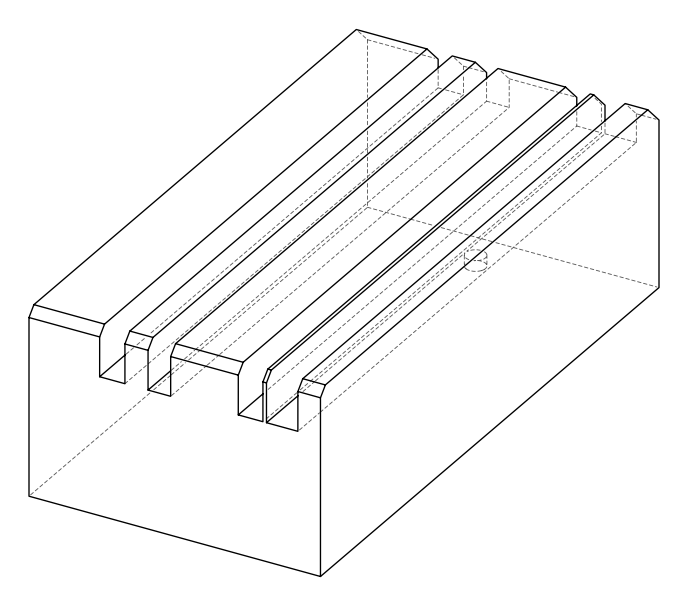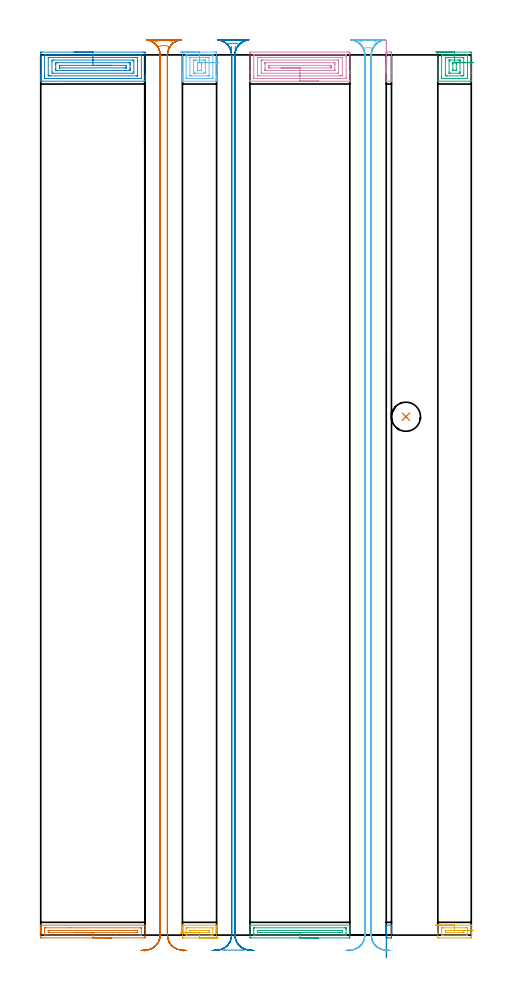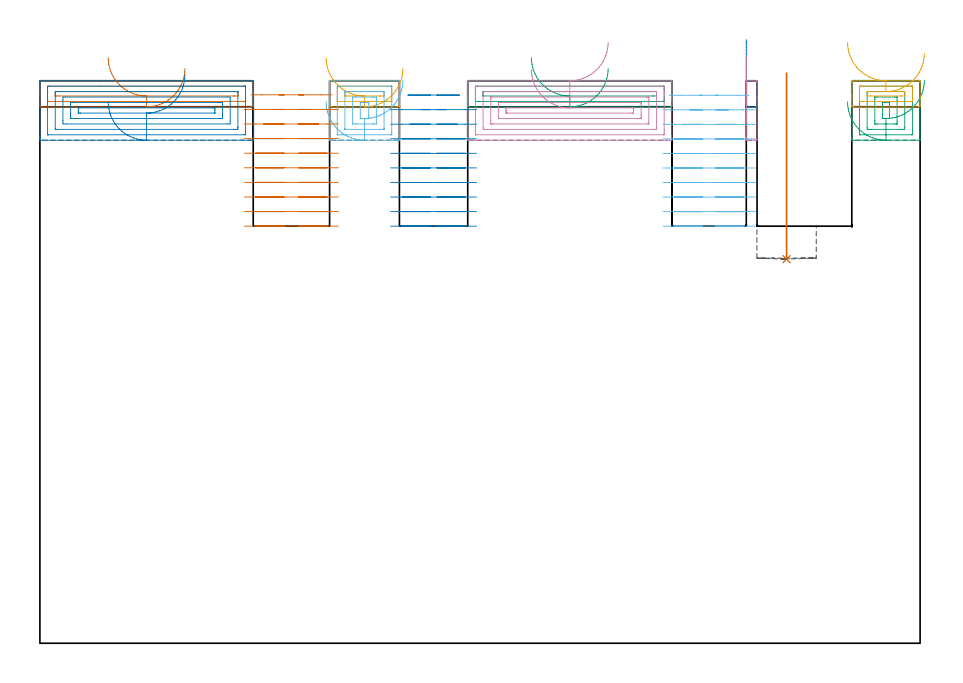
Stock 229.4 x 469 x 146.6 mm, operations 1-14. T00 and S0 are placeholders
(PLAN: 15 operations, 2 tool changes, 94 min)
(1 INDEXABLE_INSERT_DRILL_BLIND_HOLE_FROM_SOLID | STEP1POCKET | NXT0302_002 | 0.2 min | 8712 mm3)
(2 AREA_MILL | FG_CHAMFER_SURFACE | UGT0205_001 | 0.23 min | 263 mm3)
(3 AREA_MILL_1 | FG_CHAMFER_SURFACE_1 | UGT0205_001 | 1.11 min | 3015 mm3)
(4 AREA_MILL_2 | FG_CHAMFER_SURFACE_2 | UGT0205_001 | 0.33 min | 2089 mm3)
(5 AREA_MILL_3 | FG_CHAMFER_SURFACE_3 | UGT0205_001 | 0.62 min | 620 mm3)
(6 AREA_MILL_4 | FG_CHAMFER_SURFACE_4 | UGT0205_001 | 1.12 min | 3940 mm3)
(7 AREA_MILL_5 | FG_CHAMFER_SURFACE_5 | UGT0205_001 | 1.51 min | 1384 mm3)
(8 AREA_MILL_6 | FG_CHAMFER_SURFACE_6 | UGT0205_001 | 2.93 min | 7552 mm3)
(9 AREA_MILL_7 | FG_CHAMFER_SURFACE_7 | UGT0205_001 | 1.46 min | 1430 mm3)
(10 AREA_MILL_8 | FG_CHAMFER_SURFACE_8 | UGT0205_001 | 2.81 min | 8052 mm3)
(11 AREA_MILL_9 | FG_CHAMFER_SURFACE_9 | UGT0205_001 | 0.61 min | 511 mm3)
(12 MILL_RECTANGULAR_SLOT | SLOT_RECTANGULAR | NXT0201_012 | Follow Part, ap 4, ae 75% | 20.22 min | 342941 mm3)
(13 MILL_RECTANGULAR_SLOT_1 | SLOT_RECTANGULAR_1 | NXT0201_012 | Follow Part, ap 4, ae 75% | 20.24 min | 351825 mm3)
(14 MILL_RECTANGULAR_SLOT_2 | SLOT_RECTANGULAR_2 | NXT0201_012 | Follow Part, ap 4, ae 75% | 20.24 min | 314585 mm3)
(15 MILL_RECTANGULAR_SLOT_3 | SLOT_RECTANGULAR_3 | NXT0201_012 | Follow Part, ap 4, ae 75% | 20.42 min | 429928 mm3)
(TOOL NXT0302_002 | Index. Insert Drill 15.5mm [880-D1550L20-05] | D15.5 PA176 FL78 Z2)
(TOOL UGT0205_001 | Chamfer Mill 20 x 3 x 45 deg. | D20 FL50 Z2)
(TOOL NXT0201_012 | ENDMILL 16mm [2P460-1600-NA 1630] | D16 FL38 Z6)
(OP 1 INDEXABLE_INSERT_DRILL_BLIND_HOLE_FROM_SOLID)
G17 G21 G94 G90
T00 M6
G54
G17 G0 G90 X194.6 Y276.2 S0 M3
G43 Z156.6 H1
G94 G81 G98 Z100.1 F250. R148.6
G80
M5
M2
(OP 2 AREA_MILL)
G17 G21 G94 G90
T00 M6
G54
G17 G0 G90 X184.1 Y-12.242 S1061 M3
G43 Z156.6 H0
Z143.198
G94 G1 Y-11.599 Z142.609 F250.
Y-10.907 Z142.077
Y-10.171 Z141.609
Y-9.397 Z141.206
Y-8.591 Z140.872
Y-7.759 Z140.61
Y-6.908 Z140.421
Y-6.043 Z140.307
Y-5.171 Z140.269
Y-4.3 Z140.307
Y-3.435 Z140.421
Y-2.583 Z140.61
Y-1.751 Z140.872
Y-0.945 Z141.206
Y-0.171 Z141.609
Y0.565 Z142.077
Y1.257 Z142.609
Y1.9 Z143.198
X184.101 Y5.192 Z146.49
X184.11 Y5.296 Z146.59
X184.171 Y5.3 Z146.6
X186.829
X186.89 Y5.296 Z146.59
X186.9 Y5.19 Z146.488
Y1.323 Z142.621
Y0.59 Z141.883
Y-0.791 Z140.504
X186.896 Y-1.158 Z140.137
X186.89 Y-1.491 Z139.804
X186.729 Y-1.496 Z139.801
X186.386 Y-1.5 Z139.8
X184.961
X184.621
X184.271 Y-1.496 Z139.801
X184.11 Y-1.491 Z139.804
X184.1 Y-1.158 Z140.137
Y0.59 Z141.883
Y1.323 Z142.621
Y1.463 Z142.761
Y1.9 Z143.198
Y2.489 Z143.841
Y3.02 Z144.533
Y3.489 Z145.269
Y3.892 Z146.043
Y4.226 Z146.849
Y4.488 Z147.681
Y4.677 Z148.533
Y4.791 Z149.397
Y4.829 Z150.269
Y4.791 Z151.141
Y4.677 Z152.005
Y4.488 Z152.857
Y4.226 Z153.689
Y3.892 Z154.495
Y3.489 Z155.269
Y3.02 Z156.005
Y2.489 Z156.697
Y1.9 Z157.34
M5
M2
(OP 3 AREA_MILL_1)
G17 G21 G94 G90
T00 M6
G54
G17 G0 G90 X210.5 Y470.5 S1061 M3
G43 Z156.6 H0
Z141.1
G94 G1 X210.538 Z140.228 F250.
X210.652 Z139.364
X210.841 Z138.512
X211.103 Z137.68
X211.437 Z136.874
X211.84 Z136.1
X212.309 Z135.364
X212.84 Z134.672
X213.429 Z134.029
X214.072 Z133.44
X214.764 Z132.908
X215.5 Z132.44
X216.274 Z132.037
X217.08 Z131.703
X217.912 Z131.441
X218.764 Z131.252
X219.628 Z131.138
X220.5 Z131.1
X228.904
X229.19 Y470.496 Z131.102
X229.39 Y470.491 Z131.105
X229.4 Y470.284 Z131.312
Y460.072 Z141.522
Y459.287 Z142.311
Y459.179 Z142.419
Y455.147 Z146.451
X229.399 Y455.03 Z146.565
X229.397 Y455.018 Z146.576
X229.391 Y455.005 Z146.59
X229.346 Y455. Z146.6
X211.654
X211.61 Y455.005 Z146.59
X211.606 Y455.017 Z146.578
X211.6 Y455.147 Z146.451
Y459.288 Z142.311
Y460.072 Z141.522
X211.601 Y469.891 Z131.704
X211.602 Y470.39 Z131.206
X211.606 Y470.491 Z131.105
X212.096 Y470.5 Z131.1
X220.5
Y469.086 Z132.514
X227.135 Y469.085 Z132.515
X227.221 Y469.083 Z132.517
X227.384 Y469.079 Z132.521
X227.39 Y468.999 Z132.601
X227.397 Y468.734 Z132.866
X227.4 Y468.106 Z133.494
Y467.838 Z133.762
Y457.127 Z144.473
X227.396 Y456.501 Z145.099
X227.393 Y456.435 Z145.165
X227.391 Y456.424 Z145.176
X227.363 Y456.421 Z145.179
X227.307 Y456.417 Z145.183
X227.221 Y456.415 Z145.185
X213.865
X213.779 Y456.417 Z145.183
X213.616 Y456.421 Z145.179
X213.61 Y456.501 Z145.099
X213.603 Y456.766 Z144.834
X213.6 Y457.394 Z144.206
Y457.662 Z143.938
Y468.373 Z133.227
X213.604 Y468.999 Z132.601
X213.607 Y469.065 Z132.535
X213.609 Y469.076 Z132.524
X213.637 Y469.079 Z132.521
X213.693 Y469.083 Z132.517
X213.779 Y469.085 Z132.515
X220.5 Y469.086 Z132.514
Y467.672 Z133.928
X224.027
X224.481 Y467.671 Z133.929
X224.913 Y467.67 Z133.93
X225.366 Y467.664 Z133.936
X225.398 Y467.213 Z134.387
X225.4 Y467.179 Z134.421
X225.399 Y458.253 Z143.347
X225.366 Y457.835 Z143.765
X224.933 Y457.83 Z143.77
X224.481 Y457.829 Z143.771
X224.05 Y457.828 Z143.772
X216.519 Y457.829 Z143.771
X216.087 Y457.83 Z143.77
X215.635 Y457.836 Z143.765
X215.602 Y458.287 Z143.313
X215.6 Y458.321 Z143.279
X215.601 Y467.247 Z134.353
X215.635 Y467.664 Z133.936
X216.067 Y467.67 Z133.93
X216.519 Y467.671 Z133.929
X216.95 Y467.672 Z133.928
X220.5
Y466.257 Z135.343
X222.774
X223.143
X223.327 Y466.255 Z135.345
X223.372 Y466.253 Z135.347
X223.387 Y466.251 Z135.349
X223.39 Y466.238 Z135.362
X223.394 Y466.174 Z135.426
X223.4 Y465.626 Z135.974
Y460.072 Z141.528
X223.398 Y459.379 Z142.221
X223.393 Y459.279 Z142.321
X223.39 Y459.254 Z142.346
X223.377 Y459.249 Z142.351
X223.328 Y459.247 Z142.353
X223.123 Y459.244 Z142.356
X222.712 Y459.243 Z142.357
X218.226
X217.857
X217.673 Y459.245 Z142.355
X217.628 Y459.247 Z142.353
X217.613 Y459.249 Z142.351
X217.61 Y459.262 Z142.338
X217.606 Y459.325 Z142.275
X217.6 Y459.874 Z141.726
Y465.428 Z136.172
X217.602 Y466.121 Z135.479
X217.607 Y466.221 Z135.379
X217.61 Y466.247 Z135.353
X217.623 Y466.251 Z135.349
X217.672 Y466.253 Z135.347
X217.878 Y466.256 Z135.344
X218.288 Y466.257 Z135.343
X220.5
X220.501 Y464.843 Z136.757
X221.247 Y464.841 Z136.759
X221.334 Y464.839 Z136.761
X221.38 Y464.837 Z136.763
X221.39 Y464.811 Z136.789
X221.395 Y464.689 Z136.911
X221.398 Y464.535 Z137.065
X221.4 Y464.074 Z137.526
Y461.396 Z140.204
X221.398 Y460.965 Z140.635
X221.394 Y460.734 Z140.866
X221.39 Y460.678 Z140.922
X221.38 Y460.663 Z140.937
X221.348 Y460.661 Z140.939
X221.246 Y460.658 Z140.942
X220.058 Y460.657 Z140.943
X219.753 Y460.659 Z140.941
X219.666 Y460.661 Z140.939
X219.62 Y460.663 Z140.937
X219.61 Y460.689 Z140.911
X219.605 Y460.811 Z140.789
X219.602 Y460.965 Z140.635
X219.6 Y461.426 Z140.174
Y464.104 Z137.496
X219.602 Y464.535 Z137.065
X219.606 Y464.766 Z136.834
X219.61 Y464.822 Z136.778
X219.62 Y464.837 Z136.763
X219.652 Y464.839 Z136.761
X219.754 Y464.842 Z136.758
X220.058 Y464.843 Z136.757
X220.501
X221.372 Z136.795
X222.237 Y464.844 Z136.908
X223.089 Z137.097
X223.921 Z137.359
X224.727 Y464.845 Z137.692
X225.501 Z138.095
X226.237 Z138.563
X226.929 Z139.094
X227.573 Y464.846 Z139.683
X228.162 Z140.326
X228.694 Z141.018
X229.163 Z141.754
X229.566 Z142.527
X229.9 Y464.847 Z143.333
X230.163 Z144.165
X230.352 Z145.017
X230.466 Z145.882
X230.504 Z146.753
G0 Z156.6
M5
M2
(OP 4 AREA_MILL_2)
G17 G21 G94 G90
T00 M6
G54
G17 G0 G90 X184.1 Y462.747 S1061 M3
G43 Z156.6 H0
Z152.988
G94 G1 Y462.158 Z152.345 F250.
Y461.627 Z151.652
Y461.159 Z150.917
Y460.756 Z150.143
Y460.422 Z149.337
Y460.16 Z148.505
Y459.971 Z147.653
Y459.858 Z146.788
Y459.82 Z145.916
Y459.858 Z145.045
Y459.972 Z144.18
Y460.161 Z143.328
Y460.423 Z142.496
Y460.757 Z141.69
Y461.16 Z140.917
Y461.629 Z140.181
Y462.161 Z139.489
Y462.75 Z138.846
X184.101 Y469.891 Z131.705
X184.102 Y470.407 Z131.189
X184.106 Y470.491 Z131.105
X184.614 Y470.5 Z131.1
X186.386
X186.672 Y470.496 Z131.102
X186.89 Y470.491 Z131.105
X186.9 Y470.266 Z131.33
Y460.072 Z141.522
Y459.323 Z142.276
Y459.179 Z142.419
Y455.195 Z146.404
X186.893 Y455.024 Z146.57
X186.89 Y455.004 Z146.59
X186.829 Y455. Z146.6
X184.171
X184.11 Y455.004 Z146.59
X184.102 Y455.025 Z146.568
X184.101 Y455.03 Z146.564
X184.1 Y455.195 Z146.403
Y459.323 Z142.276
Y460.072 Z141.522
Y462.75 Z138.846
Y463.393 Z138.257
Y464.085 Z137.726
Y464.821 Z137.257
Y465.595 Z136.854
Y466.401 Z136.521
Y467.233 Z136.258
Y468.085 Z136.07
Y468.95 Z135.956
Y469.822 Z135.918
Y470.693 Z135.956
Y471.558 Z136.07
Y472.41 Z136.259
Y473.242 Z136.522
Y474.048 Z136.856
Y474.821 Z137.259
Y475.557 Z137.728
Y476.249 Z138.259
Y476.892 Z138.848
G0 Z156.6
M5
M2
(OP 5 AREA_MILL_3)
G17 G21 G94 G90
T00 M6
G54
G17 G0 G90 X94.6 Y-1.5 S1061 M3
G43 Z156.6 H0
Z149.8
G94 G1 X94.562 Z148.928 F250.
X94.448 Z148.063
X94.259 Z147.212
X93.997 Z146.38
X93.663 Z145.574
X93.26 Z144.8
X92.792 Z144.064
X92.26 Z143.372
X91.671 Z142.729
X91.028 Z142.139
X90.336 Z141.608
X89.6 Z141.14
X88.826 Z140.737
X88.02 Z140.403
X87.188 Z140.141
X86.336 Z139.952
X85.472 Z139.838
X84.6 Z139.8
X76.115
X75.768 Y-1.498 Z139.801
X75.51 Y-1.493 Z139.804
X75.5 Y-1.158 Z140.139
Y2.337 Z143.631
Y2.881 Z144.177
Y3.21 Z144.506
Y3.754 Z145.05
Y4.084 Z145.379
Y4.743 Z146.043
Y5.042 Z146.341
X75.502 Y5.172 Z146.464
X75.51 Y5.297 Z146.588
X75.669 Y5.3 Z146.6
X93.531
X93.69 Y5.297 Z146.588
X93.698 Y5.172 Z146.464
X93.7 Y5.042 Z146.341
Y4.744 Z146.043
Y4.084 Z145.379
Y2.881 Z144.177
Y2.337 Z143.631
Y-0.886 Z140.411
X93.697 Y-1.158 Z140.139
X93.69 Y-1.493 Z139.804
X93.432 Y-1.498 Z139.801
X93.085 Y-1.5 Z139.8
X84.6
Y-0.086 Z141.214
X77.698 Y-0.085 Z141.215
X77.552 Y-0.083 Z141.217
X77.518 Y-0.08 Z141.22
X77.51 Y-0.077 Z141.223
X77.506 Y-0.068 Z141.232
X77.503 Y-0.038 Z141.262
X77.5 Y0.108 Z141.408
X77.501 Y3.602 Z144.902
X77.505 Y3.734 Z145.034
X77.51 Y3.838 Z145.138
X77.521 Y3.879 Z145.179
X77.557 Y3.88 Z145.18
X77.901 Y3.884 Z145.184
X78.105 Y3.885 Z145.185
X78.795 Y3.886 Z145.186
X91.502 Y3.885 Z145.185
X91.648 Y3.883 Z145.183
X91.682 Y3.88 Z145.18
X91.69 Y3.877 Z145.177
X91.694 Y3.868 Z145.168
X91.697 Y3.838 Z145.138
X91.7 Y3.692 Z144.992
X91.699 Y0.198 Z141.498
X91.695 Y0.066 Z141.366
X91.69 Y-0.038 Z141.262
X91.679 Y-0.079 Z141.221
X91.643 Y-0.08 Z141.22
X91.299 Y-0.084 Z141.216
X91.095 Y-0.085 Z141.215
X90.405 Y-0.086 Z141.214
X84.6
Y1.328 Z142.628
X80.719
X79.825 Y1.329 Z142.629
X79.688 Y1.33 Z142.63
X79.551 Y1.333 Z142.633
X79.518 Y1.335 Z142.635
X79.51 Y1.354 Z142.654
X79.505 Y1.402 Z142.702
X79.502 Y1.463 Z142.763
X79.501 Y1.646 Z142.946
X79.506 Y2.337 Z143.637
X79.51 Y2.428 Z143.728
X79.514 Y2.465 Z143.765
X79.554 Y2.467 Z143.767
X79.688 Y2.469 Z143.769
X80.443 Y2.471 Z143.771
X80.581
X89.375
X89.512 Y2.47 Z143.77
X89.649 Y2.466 Z143.766
X89.682 Y2.465 Z143.765
X89.69 Y2.445 Z143.745
X89.695 Y2.398 Z143.698
X89.698 Y2.337 Z143.637
X89.699 Y2.154 Z143.454
X89.694 Y1.463 Z142.763
X89.69 Y1.372 Z142.672
X89.687 Y1.335 Z142.635
X89.646 Y1.333 Z142.633
X89.512 Y1.331 Z142.631
X88.757 Y1.329 Z142.629
X88.619 Y1.328 Z142.628
X84.6
X83.728 Z142.666
X82.864 Z142.78
X82.012 Z142.969
X81.18 Z143.231
X80.374 Z143.565
X79.6 Z143.968
X78.864 Z144.437
X78.172 Z144.968
X77.529 Z145.557
X76.94 Z146.201
X76.408 Z146.893
X75.94 Z147.628
X75.537 Z148.402
X75.203 Z149.208
X74.941 Z150.04
X74.752 Z150.892
X74.638 Z151.757
X74.6 Z152.628
G0 Z156.6
M5
M2
(OP 6 AREA_MILL_4)
G17 G21 G94 G90
T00 M6
G54
G17 G0 G90 X74.6 Y470.5 S1061 M3
G43 Z156.6 H0
Z141.1
G94 G1 X74.638 Z140.228 F250.
X74.752 Z139.364
X74.941 Z138.512
X75.203 Z137.68
X75.537 Z136.874
X75.94 Z136.1
X76.409 Z135.364
X76.94 Z134.672
X77.529 Z134.029
X78.172 Z133.44
X78.864 Z132.908
X79.6 Z132.44
X80.374 Z132.037
X81.18 Z131.703
X82.012 Z131.441
X82.864 Z131.252
X83.728 Z131.138
X84.6 Z131.1
X92.476
X93.085 Y470.499 Z131.101
X93.688 Y470.494 Z131.103
X93.693 Y470.492 Z131.106
X93.697 Y469.891 Z131.706
X93.7 Y469.277 Z132.321
Y458.287 Z143.308
Y457.731 Z143.866
Y457.394 Z144.202
Y456.838 Z144.758
Y456.501 Z145.094
Y455.827 Z145.772
Y455.459 Z146.14
X93.693 Y455.058 Z146.533
X93.69 Y455.002 Z146.588
X93.531 Y455. Z146.6
X75.668
X75.51 Y455.003 Z146.588
X75.505 Y455.028 Z146.563
X75.503 Y455.06 Z146.531
X75.5 Y455.459 Z146.14
Y455.827 Z145.772
Y456.501 Z145.094
Y457.731 Z143.866
Y458.287 Z143.308
Y458.901 Z142.694
Y469.891 Z131.706
X75.502 Y470.172 Z131.426
X75.51 Y470.492 Z131.106
X75.83 Y470.499 Z131.099
X84.6 Y470.5 Z131.1
Y469.086 Z132.514
X91.386 Y469.085 Z132.515
X91.56 Y469.083 Z132.517
X91.674 Y469.079 Z132.521
X91.692 Y469.076 Z132.524
X91.695 Y469.072 Z132.528
X91.698 Y469.056 Z132.544
X91.699 Y468.999 Z132.601
X91.7 Y468.598 Z133.002
Y456.993 Z144.607
X91.698 Y456.501 Z145.099
X91.696 Y456.451 Z145.149
X91.692 Y456.428 Z145.172
X91.69 Y456.421 Z145.179
X91.647 Y456.419 Z145.181
X91.473 Y456.415 Z145.185
X90.493 Y456.414 Z145.186
X77.814 Y456.415 Z145.185
X77.64 Y456.417 Z145.183
X77.526 Y456.421 Z145.179
X77.508 Y456.424 Z145.176
X77.505 Y456.428 Z145.172
X77.502 Y456.444 Z145.156
X77.501 Y456.501 Z145.099
X77.5 Y456.902 Z144.698
Y468.507 Z133.093
X77.502 Y468.999 Z132.601
X77.504 Y469.049 Z132.551
X77.508 Y469.072 Z132.528
X77.51 Y469.079 Z132.521
X77.554 Y469.081 Z132.519
X77.727 Y469.085 Z132.515
X78.708 Y469.086 Z132.514
X84.6
Y467.672 Z133.928
X88.619
X89.054 Y467.671 Z133.929
X89.512 Y467.669 Z133.931
X89.664 Y467.667 Z133.933
X89.683 Y467.665 Z133.935
X89.69 Y467.625 Z133.975
X89.696 Y467.526 Z134.074
X89.699 Y467.401 Z134.199
X89.7 Y458.099 Z143.501
X89.698 Y457.912 Z143.688
X89.694 Y457.858 Z143.742
X89.689 Y457.834 Z143.766
X89.683 Y457.832 Z143.768
X89.627 Y457.83 Z143.77
X89.512 Y457.829 Z143.771
X89.078 Y457.828 Z143.772
X80.146 Y457.829 Z143.771
X79.688 Y457.831 Z143.769
X79.536 Y457.833 Z143.767
X79.517 Y457.835 Z143.765
X79.51 Y457.875 Z143.725
X79.504 Y457.974 Z143.626
X79.501 Y458.099 Z143.501
X79.5 Y467.401 Z134.199
X79.502 Y467.589 Z134.011
X79.506 Y467.642 Z133.958
X79.511 Y467.666 Z133.934
X79.517 Y467.668 Z133.932
X79.573 Y467.67 Z133.93
X79.688 Y467.671 Z133.929
X80.122 Y467.672 Z133.928
X84.6
Y466.257 Z135.343
X86.833
X86.896
X87.667 Y466.252 Z135.348
X87.684 Y466.251 Z135.349
X87.69 Y466.238 Z135.362
X87.695 Y466.187 Z135.413
X87.699 Y466.083 Z135.517
X87.7 Y459.639 Z141.961
X87.699 Y459.422 Z142.178
X87.695 Y459.314 Z142.286
X87.69 Y459.261 Z142.339
X87.683 Y459.249 Z142.351
X87.658 Y459.247 Z142.353
X86.833 Y459.243 Z142.357
X86.769
X82.367
X82.304
X81.533 Y459.248 Z142.352
X81.516 Y459.249 Z142.351
X81.51 Y459.262 Z142.338
X81.505 Y459.313 Z142.287
X81.501 Y459.417 Z142.183
X81.5 Y465.861 Z135.739
X81.501 Y466.078 Z135.522
X81.505 Y466.186 Z135.414
X81.51 Y466.239 Z135.361
X81.518 Y466.251 Z135.349
X81.542 Y466.253 Z135.347
X82.367 Y466.257 Z135.343
X82.431
X84.6
X84.601 Y464.843 Z136.757
X84.739
X85.047 Y464.842 Z136.758
X85.636 Y464.839 Z136.761
X85.677 Y464.836 Z136.764
X85.69 Y464.827 Z136.773
X85.696 Y464.779 Z136.821
X85.698 Y464.535 Z137.065
X85.7 Y463.882 Z137.718
X85.699 Y460.801 Z140.799
X85.697 Y460.72 Z140.88
X85.694 Y460.68 Z140.92
X85.691 Y460.665 Z140.935
X85.661 Y460.664 Z140.936
X85.353 Y460.659 Z140.941
X85.047 Y460.657 Z140.943
X84.461
X84.153 Y460.658 Z140.942
X83.564 Y460.661 Z140.939
X83.524 Y460.664 Z140.936
X83.51 Y460.673 Z140.927
X83.504 Y460.721 Z140.879
X83.502 Y460.965 Z140.635
X83.5 Y461.618 Z139.982
X83.501 Y464.699 Z136.901
X83.503 Y464.78 Z136.82
X83.507 Y464.82 Z136.78
X83.509 Y464.835 Z136.765
X83.539 Y464.836 Z136.764
X83.847 Y464.841 Z136.759
X84.153 Y464.843 Z136.757
X84.601
X85.473 Z136.795
X86.338 Y464.844 Z136.908
X87.189 Y464.845 Z137.096
X88.022 Z137.358
X88.828 Y464.846 Z137.691
X89.602 Z138.094
X90.338 Y464.847 Z138.562
X91.03 Z139.093
X91.674 Z139.681
X92.264 Y464.848 Z140.324
X92.795 Z141.016
X93.264 Z141.752
X93.668 Y464.849 Z142.525
X94.002 Z143.331
X94.265 Z144.163
X94.454 Z145.014
X94.569 Z145.879
X94.607 Z146.751
G0 Z156.6
M5
M2
(OP 7 AREA_MILL_5)
G17 G21 G94 G90
T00 M6
G54
G17 G0 G90 X37.8 Y-1.5 S1061 M3
G43 Z156.6 H0
Z149.8
G94 G1 X37.762 Z148.928 F250.
X37.648 Z148.063
X37.459 Z147.212
X37.197 Z146.38
X36.863 Z145.574
X36.46 Z144.8
X35.992 Z144.064
X35.46 Z143.372
X34.871 Z142.729
X34.228 Z142.14
X33.536 Z141.608
X32.8 Z141.14
X32.026 Z140.737
X31.22 Z140.403
X30.388 Z140.141
X29.537 Z139.952
X28.672 Z139.838
X27.8 Z139.8
X0.598
X0.251 Y-1.497 Z139.801
X0.01 Y-1.493 Z139.804
X0. Y-1.158 Z140.139
Y1.463 Z142.758
Y2.04 Z143.337
Y2.337 Z143.633
Y2.914 Z144.21
Y3.21 Z144.506
Y3.804 Z145.104
Y5.067 Z146.366
X0.002 Y5.185 Z146.477
X0.01 Y5.297 Z146.588
X0.152 Y5.3 Z146.6
X55.448
X55.59 Y5.297 Z146.588
X55.598 Y5.185 Z146.477
X55.6 Y5.067 Z146.366
Y4.364 Z145.663
Y3.804 Z145.103
Y3.21 Z144.506
Y2.914 Z144.21
Y2.337 Z143.633
Y2.04 Z143.337
Y1.463 Z142.758
Y0.878 Z142.173
Y-0.869 Z140.427
X55.597 Y-1.158 Z140.139
X55.59 Y-1.493 Z139.804
X55.349 Y-1.498 Z139.801
X55.002 Y-1.5 Z139.8
X27.8
Y-0.086 Z141.214
X2.381 Y-0.085 Z141.215
X2.177 Y-0.084 Z141.216
X2.043 Y-0.08 Z141.22
X2.016 Y-0.079 Z141.221
X2.01 Y-0.064 Z141.236
X2.006 Y-0.041 Z141.259
X2.001 Y0.088 Z141.388
X2. Y3.584 Z144.884
X2.002 Y3.708 Z145.008
X2.006 Y3.808 Z145.108
X2.01 Y3.87 Z145.17
X2.039 Y3.879 Z145.179
X2.381 Y3.883 Z145.183
X2.585 Y3.885 Z145.185
X15.739 Y3.886 Z145.186
X53.219 Y3.885 Z145.185
X53.423 Y3.884 Z145.184
X53.557 Y3.88 Z145.18
X53.584 Y3.879 Z145.179
X53.59 Y3.864 Z145.164
X53.594 Y3.84 Z145.14
X53.599 Y3.712 Z145.012
X53.6 Y0.216 Z141.516
X53.598 Y0.092 Z141.392
X53.594 Y-0.008 Z141.292
X53.59 Y-0.07 Z141.23
X53.561 Y-0.079 Z141.221
X53.219 Y-0.083 Z141.217
X53.015 Y-0.085 Z141.215
X39.962 Y-0.086 Z141.214
X27.8
Y1.328 Z142.628
X5.057
X4.301 Y1.33 Z142.63
X4.165 Y1.332 Z142.632
X4.03 Y1.335 Z142.635
X4.009 Y1.342 Z142.642
X4.006 Y1.367 Z142.667
X4.002 Y1.409 Z142.709
X4.001 Y1.463 Z142.763
X4. Y1.625 Z142.925
X4.002 Y2.337 Z143.637
X4.005 Y2.417 Z143.717
X4.01 Y2.456 Z143.756
X4.015 Y2.465 Z143.765
X4.032 Y2.467 Z143.767
X4.165 Y2.469 Z143.769
X4.92 Y2.471 Z143.771
X5.057
X50.543
X51.299 Y2.47 Z143.77
X51.435 Y2.468 Z143.768
X51.57 Y2.464 Z143.764
X51.591 Y2.458 Z143.758
X51.594 Y2.433 Z143.733
X51.598 Y2.391 Z143.691
X51.599 Y2.337 Z143.637
X51.6 Y2.175 Z143.475
X51.598 Y1.463 Z142.763
X51.595 Y1.382 Z142.682
X51.59 Y1.344 Z142.644
X51.585 Y1.335 Z142.635
X51.568 Y1.333 Z142.633
X51.435 Y1.33 Z142.63
X50.681 Y1.328 Z142.628
X50.543
X27.8
X26.928 Z142.666
X26.064 Z142.78
X25.212 Z142.969
X24.38 Z143.232
X23.574 Z143.565
X22.8 Z143.968
X22.064 Z144.437
X21.372 Z144.968
X20.729 Z145.557
X20.14 Z146.201
X19.609 Z146.893
X19.14 Z147.628
X18.737 Z148.402
X18.403 Z149.208
X18.141 Z150.04
X17.952 Z150.892
X17.838 Z151.757
X17.8 Z152.628
G0 Z156.6
M5
M2
(OP 8 AREA_MILL_6)
G17 G21 G94 G90
T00 M6
G54
G17 G0 G90 X17.8 Y470.5 S1061 M3
G43 Z156.6 H0
Z141.1
G94 G1 X17.838 Z140.228 F250.
X17.952 Z139.363
X18.141 Z138.512
X18.403 Z137.68
X18.737 Z136.874
X19.14 Z136.1
X19.608 Z135.364
X20.14 Z134.672
X20.729 Z134.029
X21.372 Z133.44
X22.064 Z132.908
X22.8 Z132.44
X23.574 Z132.037
X24.38 Z131.703
X25.212 Z131.441
X26.064 Z131.252
X26.928 Z131.138
X27.8 Z131.1
X54.395
X55.002 Y470.497 Z131.103
X55.593 Y470.492 Z131.106
X55.596 Y470.486 Z131.111
X55.599 Y469.891 Z131.706
X55.6 Y469.293 Z132.304
Y458.287 Z143.307
Y457.697 Z143.9
Y457.394 Z144.202
Y456.805 Z144.792
Y456.501 Z145.094
Y455.895 Z145.705
Y455.414 Z146.186
Y455.055 Z146.536
Y455.028 Z146.562
X55.591 Y455.003 Z146.588
X55.449 Y455. Z146.6
X0.151
X0.01 Y455.003 Z146.588
X0.007 Y455.053 Z146.539
X0. Y455.414 Z146.185
Y455.894 Z145.705
Y456.501 Z145.094
Y457.697 Z143.9
Y458.287 Z143.307
Y469.597 Z132.
X0.001 Y469.891 Z131.706
X0.004 Y470.486 Z131.111
X0.007 Y470.492 Z131.106
X0.598 Y470.5 Z131.1
X27.8
Y469.086 Z132.514
X53.219
X53.587 Y469.079 Z132.521
X53.591 Y469.052 Z132.548
X53.594 Y468.999 Z132.601
X53.599 Y468.618 Z132.982
Y456.501 Z145.099
X53.597 Y456.454 Z145.146
X53.594 Y456.431 Z145.169
X53.592 Y456.424 Z145.176
X53.565 Y456.421 Z145.179
X53.393 Y456.416 Z145.184
X53.305 Y456.415 Z145.185
X2.381 Y456.414 Z145.186
X2.013 Y456.421 Z145.179
X2.009 Y456.448 Z145.152
X2.006 Y456.501 Z145.099
X2.001 Y456.882 Z144.718
Y468.999 Z132.601
X2.003 Y469.046 Z132.554
X2.006 Y469.069 Z132.531
X2.008 Y469.076 Z132.524
X2.035 Y469.079 Z132.521
X2.207 Y469.084 Z132.516
X2.295 Y469.086 Z132.514
X27.8
Y467.672 Z133.928
X50.543 Y467.671 Z133.929
X50.978
X51.435 Y467.667 Z133.933
X51.578 Y467.665 Z133.935
X51.592 Y467.378 Z134.222
X51.597 Y467.213 Z134.387
X51.6 Y467.049 Z134.551
Y458.122 Z143.478
X51.596 Y457.956 Z143.644
X51.59 Y457.848 Z143.752
X51.584 Y457.834 Z143.766
X51.577 Y457.832 Z143.768
X51.549 Y457.83 Z143.77
X51.435 Y457.829 Z143.771
X51.001 Y457.828 Z143.772
X5.057 Y457.829 Z143.771
X4.622
X4.165 Y457.833 Z143.767
X4.022 Y457.835 Z143.765
X4.008 Y458.122 Z143.478
X4.003 Y458.287 Z143.313
X4. Y458.451 Z143.149
Y467.378 Z134.222
X4.004 Y467.544 Z134.056
X4.01 Y467.653 Z133.947
X4.016 Y467.666 Z133.934
X4.023 Y467.668 Z133.932
X4.051 Y467.67 Z133.93
X4.165 Y467.671 Z133.929
X4.599 Y467.672 Z133.928
X27.8
Y466.257 Z135.343
X48.823
X49.58 Y466.25 Z135.35
X49.6 Y465.479 Z136.121
Y460.072 Z141.528
X49.581 Y459.25 Z142.35
X48.759 Y459.243 Z142.357
X6.777
X6.02 Y459.25 Z142.35
X6. Y460.021 Z141.579
Y465.428 Z136.172
X6.019 Y466.25 Z135.35
X6.841 Y466.257 Z135.343
X27.8
Y464.843 Z136.757
X46.668
X46.976 Y464.842 Z136.758
X47.564 Y464.839 Z136.761
X47.581 Y464.837 Z136.763
X47.592 Y464.811 Z136.789
X47.597 Y464.535 Z137.065
X47.6 Y463.911 Z137.689
Y463.643 Z137.957
Y462.125 Z139.475
Y461.857 Z139.743
X47.598 Y461.235 Z140.365
X47.591 Y460.965 Z140.635
X47.581 Y460.664 Z140.936
X47.28 Y460.66 Z140.94
X46.976 Y460.658 Z140.942
X46.391 Y460.657 Z140.943
X8.932
X8.624 Y460.658 Z140.942
X8.036 Y460.661 Z140.939
X8.019 Y460.663 Z140.937
X8.008 Y460.689 Z140.911
X8.003 Y460.965 Z140.635
X8. Y461.589 Z140.011
Y461.857 Z139.743
Y463.375 Z138.225
Y463.643 Z137.957
X8.002 Y464.265 Z137.335
X8.009 Y464.535 Z137.065
X8.019 Y464.836 Z136.764
X8.32 Y464.84 Z136.76
X8.624 Y464.842 Z136.758
X9.209 Y464.843 Z136.757
X27.8
Y463.429 Z138.171
X45.406
X45.545 Y463.427 Z138.173
X45.578 Y463.425 Z138.175
X45.589 Y463.422 Z138.178
X45.592 Y463.415 Z138.185
X45.596 Y463.384 Z138.216
X45.599 Y463.235 Z138.365
X45.6 Y462.75 Z138.85
X45.599 Y462.342 Z139.258
X45.596 Y462.205 Z139.395
X45.59 Y462.097 Z139.503
X45.586 Y462.077 Z139.523
X45.572 Y462.075 Z139.525
X45.531 Y462.074 Z139.526
X45.192 Y462.071 Z139.529
X44.978
X10.194
X10.055 Y462.073 Z139.527
X10.021 Y462.075 Z139.525
X10.011 Y462.078 Z139.522
X10.008 Y462.085 Z139.515
X10.004 Y462.116 Z139.484
X10.001 Y462.265 Z139.335
X10. Y462.75 Z138.85
X10.001 Y463.158 Z138.442
X10.004 Y463.295 Z138.305
X10.01 Y463.403 Z138.197
X10.014 Y463.423 Z138.177
X10.028 Y463.425 Z138.175
X10.069 Y463.426 Z138.174
X10.408 Y463.429 Z138.171
X10.622
X27.8
X28.672 Z138.209
X29.536 Z138.323
X30.388 Z138.512
X31.22 Z138.774
X32.026 Z139.108
X32.8 Z139.511
X33.536 Z139.98
X34.228 Z140.511
X34.871 Z141.1
X35.46 Z141.743
X35.992 Z142.435
X36.46 Z143.171
X36.863 Z143.945
X37.197 Z144.751
X37.459 Z145.583
X37.648 Z146.435
X37.762 Z147.299
X37.8 Z148.171
G0 Z156.6
M5
M2
(OP 9 AREA_MILL_7)
G17 G21 G94 G90
T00 M6
G54
G17 G0 G90 X148.1 Y-1.5 S1061 M3
G43 Z156.6 H0
Z149.8
G94 G1 X148.062 Z148.928 F250.
X147.948 Z148.064
X147.759 Z147.212
X147.497 Z146.38
X147.163 Z145.574
X146.76 Z144.8
X146.291 Z144.064
X145.76 Z143.372
X145.171 Z142.729
X144.528 Z142.14
X143.836 Z141.608
X143.1 Z141.14
X142.326 Z140.737
X141.52 Z140.403
X140.688 Z140.141
X139.836 Z139.952
X138.972 Z139.838
X138.1 Z139.8
X111.998
X111.656 Y-1.495 Z139.801
X111.51 Y-1.491 Z139.804
X111.5 Y-1.158 Z140.137
Y0.59 Z141.883
Y1.353 Z142.651
Y1.463 Z142.761
Y4.958 Z146.256
X111.501 Y5.216 Z146.514
X111.51 Y5.296 Z146.591
X111.556 Y5.3 Z146.6
X164.644
X164.69 Y5.296 Z146.591
X164.7 Y5.213 Z146.512
Y1.353 Z142.651
Y0.59 Z141.883
Y-0.776 Z140.519
X164.696 Y-1.158 Z140.137
X164.69 Y-1.491 Z139.804
X164.544 Y-1.495 Z139.801
X164.202 Y-1.5 Z139.8
X138.1
Y-0.086 Z141.214
X114.452
X113.768 Y-0.084 Z141.216
X113.563 Y-0.081 Z141.219
X113.512 Y-0.079 Z141.221
X113.509 Y-0.063 Z141.237
X113.503 Y-0.022 Z141.278
X113.5 Y0.59 Z141.89
Y0.854 Z142.154
Y2.601 Z143.901
X113.501 Y3.21 Z144.51
X113.502 Y3.473 Z144.773
X113.51 Y3.739 Z145.039
X113.521 Y3.879 Z145.179
X113.597 Y3.881 Z145.181
X113.768 Y3.884 Z145.184
X113.969 Y3.885 Z145.185
X161.748 Y3.886 Z145.186
X162.432 Y3.884 Z145.184
X162.637 Y3.881 Z145.181
X162.687 Y3.879 Z145.179
X162.691 Y3.863 Z145.163
X162.697 Y3.822 Z145.122
X162.7 Y3.21 Z144.51
Y2.946 Z144.246
Y1.199 Z142.499
X162.699 Y0.59 Z141.89
X162.698 Y0.327 Z141.627
X162.69 Y0.061 Z141.361
X162.679 Y-0.079 Z141.221
X162.603 Y-0.081 Z141.219
X162.432 Y-0.084 Z141.216
X162.231 Y-0.085 Z141.215
X138.1 Y-0.086 Z141.214
Y1.328 Z142.628
X115.674 Y1.329 Z142.629
X115.538 Y1.33 Z142.63
X115.519 Y1.331 Z142.631
X115.515 Y1.334 Z142.634
X115.509 Y1.353 Z142.653
X115.502 Y1.426 Z142.726
X115.5 Y1.463 Z142.763
Y1.5 Z142.8
Y2.337 Z143.637
X115.501 Y2.373 Z143.673
X115.505 Y2.411 Z143.711
X115.513 Y2.465 Z143.765
X115.538 Y2.466 Z143.766
X116.286 Y2.471 Z143.771
X116.422
X160.526
X160.662 Y2.47 Z143.77
X160.681 Y2.469 Z143.769
X160.685 Y2.466 Z143.766
X160.691 Y2.447 Z143.747
X160.698 Y2.374 Z143.674
X160.7 Y2.337 Z143.637
Y2.3 Z143.6
Y1.463 Z142.763
X160.699 Y1.427 Z142.727
X160.695 Y1.389 Z142.689
X160.687 Y1.335 Z142.635
X160.662 Y1.334 Z142.634
X159.914 Y1.329 Z142.629
X159.778
X138.1 Y1.328 Z142.628
X137.228 Z142.666
X136.363 Z142.78
X135.512 Z142.969
X134.68 Z143.232
X133.874 Z143.565
X133.1 Z143.968
X132.364 Z144.437
X131.672 Z144.968
X131.029 Z145.557
X130.44 Z146.201
X129.908 Z146.893
X129.44 Z147.628
X129.037 Z148.402
X128.703 Z149.208
X128.441 Z150.04
X128.252 Z150.892
X128.138 Z151.757
X128.1 Z152.628
G0 Z156.6
M5
M2
(OP 10 AREA_MILL_8)
G17 G21 G94 G90
T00 M6
G54
G17 G0 G90 X148.1 Y455. S1061 M3
G43 Z156.6 H0
G94 G1 X148.062 Z155.728 F250.
X147.948 Z154.863
X147.759 Z154.012
X147.497 Z153.18
X147.163 Z152.374
X146.76 Z151.6
X146.292 Z150.864
X145.76 Z150.172
X145.171 Z149.529
X144.528 Z148.94
X143.836 Z148.408
X143.1 Z147.94
X142.326 Z147.537
X141.52 Z147.203
X140.688 Z146.941
X139.837 Z146.752
X138.972 Z146.638
X138.1 Z146.6
X111.556
X111.51 Y455.005 Z146.59
X111.506 Y455.018 Z146.577
X111.5 Y455.154 Z146.445
Y459.292 Z142.306
Y460.072 Z141.522
X111.501 Y469.891 Z131.704
X111.502 Y470.392 Z131.204
X111.506 Y470.491 Z131.105
X111.998 Y470.5 Z131.1
X163.599
X164.202 Y470.497 Z131.103
X164.694 Y470.491 Z131.105
X164.698 Y470.392 Z131.204
X164.699 Y469.891 Z131.704
X164.7 Y469.389 Z132.207
Y460.072 Z141.522
Y459.292 Z142.306
Y459.179 Z142.419
Y455.153 Z146.445
X164.694 Y455.018 Z146.577
X164.69 Y455.005 Z146.59
X164.644 Y455. Z146.6
X138.1
Y456.414 Z145.186
X113.768 Y456.415 Z145.185
X113.682 Y456.417 Z145.183
X113.518 Y456.421 Z145.179
X113.51 Y456.501 Z145.099
X113.503 Y456.769 Z144.831
X113.501 Y457.394 Z144.206
X113.5 Y457.664 Z143.936
Y468.376 Z133.224
X113.504 Y468.999 Z132.601
X113.507 Y469.065 Z132.535
X113.509 Y469.077 Z132.523
X113.539 Y469.08 Z132.52
X113.596 Y469.083 Z132.517
X113.682 Y469.085 Z132.515
X113.768 Y469.086 Z132.514
X162.432 Y469.085 Z132.515
X162.518 Y469.083 Z132.517
X162.682 Y469.079 Z132.521
X162.69 Y468.999 Z132.601
X162.697 Y468.731 Z132.869
X162.7 Y468.106 Z133.494
Y467.836 Z133.764
Y457.124 Z144.476
X162.696 Y456.501 Z145.099
X162.693 Y456.435 Z145.165
X162.691 Y456.423 Z145.177
X162.661 Y456.42 Z145.18
X162.605 Y456.417 Z145.183
X162.518 Y456.415 Z145.185
X162.432 Y456.414 Z145.186
X138.1
Y457.828 Z143.772
X116.422 Y457.829 Z143.771
X115.99 Y457.83 Z143.77
X115.538 Y457.836 Z143.765
X115.502 Y458.287 Z143.313
X115.5 Y458.324 Z143.276
X115.501 Y467.25 Z134.35
X115.538 Y467.665 Z133.935
X115.97 Y467.67 Z133.93
X116.422 Y467.671 Z133.929
X116.853 Y467.672 Z133.928
X159.778 Y467.671 Z133.929
X160.21 Y467.67 Z133.93
X160.662 Y467.665 Z133.935
X160.698 Y467.213 Z134.387
X160.7 Y467.176 Z134.424
X160.699 Y458.25 Z143.35
X160.662 Y457.835 Z143.765
X160.23 Y457.83 Z143.77
X159.778 Y457.829 Z143.771
X159.347 Y457.828 Z143.772
X138.1
Y459.243 Z142.357
X117.76
X117.576 Y459.245 Z142.355
X117.531 Y459.247 Z142.353
X117.515 Y459.249 Z142.351
X117.51 Y459.26 Z142.34
X117.507 Y459.324 Z142.276
X117.5 Y459.877 Z141.723
Y465.428 Z136.172
X117.502 Y466.124 Z135.476
X117.507 Y466.225 Z135.375
X117.51 Y466.249 Z135.351
X117.526 Y466.252 Z135.348
X117.576 Y466.254 Z135.346
X117.781 Y466.256 Z135.344
X118.192 Y466.257 Z135.343
X158.44
X158.624 Y466.255 Z135.345
X158.669 Y466.253 Z135.347
X158.685 Y466.251 Z135.349
X158.69 Y466.24 Z135.36
X158.693 Y466.176 Z135.424
X158.7 Y465.623 Z135.977
Y460.072 Z141.528
X158.698 Y459.376 Z142.224
X158.693 Y459.275 Z142.325
X158.69 Y459.251 Z142.349
X158.674 Y459.248 Z142.352
X158.624 Y459.246 Z142.354
X158.419 Y459.244 Z142.356
X158.008 Y459.243 Z142.357
X138.1
Y460.657 Z140.943
X119.962
X119.657 Y460.659 Z140.941
X119.57 Y460.661 Z140.939
X119.523 Y460.664 Z140.936
X119.51 Y460.687 Z140.913
X119.505 Y460.81 Z140.79
X119.503 Y460.965 Z140.635
X119.5 Y461.43 Z140.17
Y461.857 Z139.743
Y464.108 Z137.492
X119.501 Y464.535 Z137.065
X119.503 Y464.768 Z136.832
X119.507 Y464.826 Z136.774
X119.51 Y464.835 Z136.765
X119.52 Y464.838 Z136.762
X119.555 Y464.841 Z136.759
X119.657 Y464.843 Z136.757
X156.238
X156.543 Y464.841 Z136.759
X156.63 Y464.839 Z136.761
X156.677 Y464.836 Z136.764
X156.69 Y464.813 Z136.787
X156.695 Y464.69 Z136.91
X156.697 Y464.535 Z137.065
X156.7 Y464.07 Z137.53
Y463.643 Z137.957
Y461.392 Z140.208
X156.699 Y460.965 Z140.635
X156.697 Y460.732 Z140.868
X156.693 Y460.674 Z140.926
X156.69 Y460.665 Z140.935
X156.68 Y460.662 Z140.938
X156.645 Y460.659 Z140.941
X156.543 Y460.657 Z140.943
X138.1
Y462.071 Z139.529
X122.404
X121.731 Y462.074 Z139.526
X121.513 Y462.078 Z139.522
X121.508 Y462.082 Z139.518
X121.502 Y462.088 Z139.512
X121.5 Y462.75 Z138.85
Y462.983 Z138.617
X121.503 Y463.216 Z138.384
X121.507 Y463.372 Z138.228
X121.51 Y463.423 Z138.177
X121.522 Y463.424 Z138.176
X121.563 Y463.426 Z138.174
X121.731 Y463.428 Z138.172
X121.943 Y463.429 Z138.171
X153.796
X154.469 Y463.426 Z138.174
X154.687 Y463.422 Z138.178
X154.692 Y463.418 Z138.182
X154.698 Y463.412 Z138.188
X154.7 Y462.75 Z138.85
Y462.517 Z139.083
X154.697 Y462.284 Z139.316
X154.693 Y462.128 Z139.472
X154.69 Y462.077 Z139.523
X154.678 Y462.076 Z139.524
X154.637 Y462.074 Z139.526
X154.469 Y462.072 Z139.528
X154.257 Y462.071 Z139.529
X138.1
X137.228 Z139.567
X136.364 Z139.681
X135.512 Z139.87
X134.68 Z140.132
X133.874 Z140.466
X133.1 Z140.869
X132.364 Z141.337
X131.672 Z141.868
X131.029 Z142.458
X130.44 Z143.101
X129.909 Z143.793
X129.44 Z144.529
X129.037 Z145.303
X128.703 Z146.109
X128.441 Z146.941
X128.252 Z147.792
X128.138 Z148.657
X128.1 Z149.529
G0 Z156.6
M5
M2
(OP 11 AREA_MILL_9)
G17 G21 G94 G90
T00 M6
G54
G17 G0 G90 X210.5 Y5.3 S1061 M3
G43 Z156.6 H0
G94 G1 X210.538 Z155.728 F250.
X210.652 Z154.863
X210.841 Z154.012
X211.103 Z153.18
X211.437 Z152.374
X211.84 Z151.6
X212.308 Z150.864
X212.84 Z150.172
X213.429 Z149.529
X214.072 Z148.939
X214.764 Z148.408
X215.5 Z147.94
X216.274 Z147.537
X217.08 Z147.203
X217.912 Z146.941
X218.764 Z146.752
X219.628 Z146.638
X220.5 Z146.6
X229.346
X229.39 Y5.296 Z146.591
X229.4 Y5.217 Z146.515
Y1.357 Z142.656
Y0.59 Z141.883
Y-0.774 Z140.521
X229.396 Y-1.158 Z140.137
X229.39 Y-1.491 Z139.804
X229.246 Y-1.495 Z139.801
X228.904 Y-1.5 Z139.8
X212.096
X211.754 Y-1.495 Z139.801
X211.61 Y-1.491 Z139.804
X211.6 Y-1.158 Z140.137
Y0.59 Z141.883
Y1.357 Z142.656
Y1.463 Z142.761
Y4.958 Z146.256
X211.601 Y5.219 Z146.517
X211.61 Y5.296 Z146.591
X211.654 Y5.3 Z146.6
X220.5
Y3.886 Z145.186
X226.25
X226.451
X227.135 Y3.884 Z145.184
X227.34 Y3.881 Z145.181
X227.388 Y3.879 Z145.179
X227.392 Y3.864 Z145.164
X227.398 Y3.825 Z145.125
X227.4 Y3.21 Z144.51
Y2.949 Z144.249
Y1.201 Z142.501
X227.399 Y0.59 Z141.89
X227.398 Y0.33 Z141.63
X227.39 Y0.066 Z141.366
X227.382 Y-0.079 Z141.221
X227.305 Y-0.081 Z141.219
X227.135 Y-0.084 Z141.216
X226.933 Y-0.085 Z141.215
X214.549 Y-0.086 Z141.214
X213.865 Y-0.084 Z141.216
X213.66 Y-0.081 Z141.219
X213.612 Y-0.079 Z141.221
X213.608 Y-0.064 Z141.236
X213.603 Y-0.025 Z141.275
X213.6 Y0.59 Z141.89
Y0.851 Z142.151
Y2.599 Z143.899
X213.601 Y3.21 Z144.51
X213.602 Y3.47 Z144.77
X213.61 Y3.734 Z145.034
X213.618 Y3.879 Z145.179
X213.695 Y3.881 Z145.181
X213.865 Y3.884 Z145.184
X214.067 Y3.885 Z145.185
X220.5 Y3.886 Z145.186
Y2.472 Z143.772
X224.481 Y2.471 Z143.771
X225.234 Y2.467 Z143.767
X225.365 Y2.464 Z143.764
X225.392 Y2.337 Z143.637
X225.397 Y2.305 Z143.605
X225.4 Y1.463 Z142.763
X225.399 Y1.43 Z142.73
X225.396 Y1.395 Z142.695
X225.39 Y1.335 Z142.635
X224.481 Y1.329 Z142.629
X216.519
X215.766 Y1.333 Z142.633
X215.635 Y1.336 Z142.636
X215.608 Y1.463 Z142.763
X215.603 Y1.495 Z142.795
X215.6 Y2.337 Z143.637
X215.601 Y2.37 Z143.67
X215.604 Y2.405 Z143.705
X215.61 Y2.465 Z143.765
X216.519 Y2.471 Z143.771
X217.267 Y2.472 Z143.772
X220.5
X221.372 Z143.81
X222.236 Z143.923
X223.088 Z144.112
X223.92 Y2.471 Z144.375
X224.726 Z144.708
X225.5 Z145.111
X226.236 Z145.58
X226.928 Z146.111
X227.571 Z146.7
X228.16 Z147.344
X228.692 Z148.036
X229.16 Z148.771
X229.563 Z149.545
X229.897 Z150.351
X230.159 Z151.183
X230.348 Z152.035
X230.462 Z152.9
X230.5 Z153.771
G0 Z156.6
M5
M2
(OP 12 MILL_RECTANGULAR_SLOT)
G17 G21 G94 G90
T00 M6
G54
G17 G0 G90 X184.785 Y-8.516 S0 M3
G43 Z156.735 H1
Z142.81
G94 G1 X181.901 Y-7.692 F250.
G2 X176.1 Y0. R8. F500.
G1 Y469.
G2 X176.881 Y472.449 R8.
G3 X171.919 Y472.449 R8.
G2 X172.7 Y469. R8.
G1 Y0.
G2 X166.92 Y-7.686 R8.
G1 X164.038 Y-8.518 F250.
G0 X186.397 Y-8.23 Z139.02
G1 X183.408 Y-7.97
G2 X176.1 Y0. R8. F500.
G1 Y469.
G2 X179.437 Y475.5 R8.
G3 X174.774 Y477. R8.
G1 X174.023
G3 X169.362 Y475.501 R8.
G2 X172.7 Y469. R8.
G1 Y0.
G2 X165.392 Y-7.97 R8.
G1 X162.403 Y-8.23 F250.
G0 X186.397 Z135.23
G1 X183.408 Y-7.97
G2 X176.1 Y0. R8. F500.
G1 Y469.
G2 X181.326 Y476.504 R8.
G1 X181.336 Y476.532
G3 X178.639 Y477. R8.
G1 X170.126
G3 X167.447 Y476.538 R8.
G1 X167.457 Y476.51
G2 X172.7 Y469. R8.
G1 Y0.
G2 X165.392 Y-7.97 R8.
G1 X162.403 Y-8.23 F250.
G0 X186.397 Z131.44
G1 X183.408 Y-7.97
G2 X176.1 Y0. R8. F500.
G1 Y469.
G2 X183.326 Y476.962 R8.
G1 X183.327 Y476.992
G3 X182.979 Y477. R8.
G1 X165.861
G3 X165.485 Y476.991 R8.
G1 X165.487 Y476.961
G2 X172.7 Y469. R8.
G1 Y0.
G2 X165.392 Y-7.97 R8.
G1 X162.403 Y-8.23 F250.
G0 X186.397 Z127.65
G1 X183.408 Y-7.97
G2 X176.1 Y0. R8. F500.
G1 Y469.
G2 X183.408 Y476.97 R8.
G1 Y477.
X165.392
Y476.97
G2 X172.7 Y469. R8.
G1 Y0.
G2 X165.392 Y-7.97 R8.
G1 X162.403 Y-8.23 F250.
G0 X186.397 Z123.86
G1 X183.408 Y-7.97
G2 X176.1 Y0. R8. F500.
G1 Y469.
G2 X183.408 Y476.97 R8.
G1 Y477.
X165.392
Y476.97
G2 X172.7 Y469. R8.
G1 Y0.
G2 X165.392 Y-7.97 R8.
G1 X162.403 Y-8.23 F250.
G0 X186.397 Z120.07
G1 X183.408 Y-7.97
G2 X176.1 Y0. R8. F500.
G1 Y469.
G2 X183.408 Y476.97 R8.
G1 Y477.
X165.392
Y476.97
G2 X172.7 Y469. R8.
G1 Y0.
G2 X165.392 Y-7.97 R8.
G1 X162.403 Y-8.23 F250.
G0 X186.397 Z116.28
G1 X183.408 Y-7.97
G2 X176.1 Y0. R8. F500.
G1 Y469.
G2 X183.408 Y476.97 R8.
G1 Y477.
X165.392
Y476.97
G2 X172.7 Y469. R8.
G1 Y0.
G2 X165.392 Y-7.97 R8.
G1 X162.403 Y-8.23 F250.
G0 X186.397 Z112.49
G1 X183.408 Y-7.97
G2 X176.1 Y0. R8. F500.
G1 Y469.
G2 X183.408 Y476.97 R8.
G1 Y477.
X165.392
Y476.97
G2 X172.7 Y469. R8.
G1 Y0.
G2 X165.392 Y-7.97 R8.
G1 X162.403 Y-8.23 F250.
G0 X186.397 Z108.7
G1 X183.408 Y-7.97
G2 X176.1 Y0. R8. F500.
G1 Y469.
G2 X183.408 Y476.97 R8.
G1 Y477.
X165.392
Y476.97
G2 X172.7 Y469. R8.
G1 Y0.
G2 X165.392 Y-7.97 R8.
G1 X162.403 Y-8.23 F250.
G0 Z156.735
M5
M2
(OP 13 MILL_RECTANGULAR_SLOT_1)
G17 G21 G94 G90
T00 M6
G54
G17 G0 G90 X76.102 Y-8.523 S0 M3
G43 Z156.735 H1
Z142.931
G94 G1 X73.226 Y-7.67 F250.
G2 X67.5 Y0. R8. F500.
G1 Y469.
G2 X68.771 Y473.326 R8.
G3 X62.329 Y473.326 R8.
G2 X63.6 Y469. R8.
G1 Y0.
G2 X57.885 Y-7.667 R8.
G1 X55.01 Y-8.524 F250.
G0 X77.793 Y-8.231 Z139.128
G1 X74.804 Y-7.97
G2 X67.5 Y0. R8. F500.
G1 Y469.
G2 X70.785 Y475.463 R8.
G3 X66.07 Y477. R8.
G1 X65.033
G3 X60.316 Y475.462 R8.
G2 X63.6 Y469. R8.
G1 Y0.
G2 X56.295 Y-7.97 R8.
G1 X53.306 Y-8.23 F250.
G0 X77.795 Z135.324
G1 X74.806 Y-7.97
G2 X67.5 Y0. R8. F500.
G1 Y469.
G2 X72.67 Y476.483 R8.
G1 X72.68 Y476.511
G3 X69.925 Y477. R8.
G1 X61.143
G3 X58.404 Y476.517 R8.
G1 X58.415 Y476.489
G2 X63.6 Y469. R8.
G1 Y0.
G2 X56.293 Y-7.97 R8.
G1 X53.305 Y-8.23 F250.
G0 X77.797 Z131.521
G1 X74.808 Y-7.97
G2 X67.5 Y0. R8. F500.
G1 Y469.
G2 X74.713 Y476.961 R8.
G1 X74.714 Y476.991
G3 X74.337 Y477. R8.
G1 X56.933
G3 X56.444 Y476.985 R8.
G1 X56.446 Y476.955
G2 X63.6 Y469. R8.
G1 Y0.
G2 X56.292 Y-7.97 R8.
G1 X53.303 Y-8.23 F250.
G0 X77.797 Z127.717
G1 X74.808 Y-7.97
G2 X67.5 Y0. R8. F500.
G1 Y469.
G2 X74.808 Y476.97 R8.
G1 Y477.
X56.292
Y476.97
G2 X63.6 Y469. R8.
G1 Y0.
G2 X56.292 Y-7.97 R8.
G1 X53.303 Y-8.23 F250.
G0 X77.797 Z123.914
G1 X74.808 Y-7.97
G2 X67.5 Y0. R8. F500.
G1 Y469.
G2 X74.808 Y476.97 R8.
G1 Y477.
X56.292
Y476.97
G2 X63.6 Y469. R8.
G1 Y0.
G2 X56.292 Y-7.97 R8.
G1 X53.303 Y-8.23 F250.
G0 X77.797 Z120.11
G1 X74.808 Y-7.97
G2 X67.5 Y0. R8. F500.
G1 Y469.
G2 X74.808 Y476.97 R8.
G1 Y477.
X56.292
Y476.97
G2 X63.6 Y469. R8.
G1 Y0.
G2 X56.292 Y-7.97 R8.
G1 X53.303 Y-8.23 F250.
G0 X77.797 Z116.307
G1 X74.808 Y-7.97
G2 X67.5 Y0. R8. F500.
G1 Y469.
G2 X74.808 Y476.97 R8.
G1 Y477.
X56.292
Y476.97
G2 X63.6 Y469. R8.
G1 Y0.
G2 X56.292 Y-7.97 R8.
G1 X53.303 Y-8.23 F250.
G0 X77.797 Z112.503
G1 X74.808 Y-7.97
G2 X67.5 Y0. R8. F500.
G1 Y469.
G2 X74.808 Y476.97 R8.
G1 Y477.
X56.292
Y476.97
G2 X63.6 Y469. R8.
G1 Y0.
G2 X56.292 Y-7.97 R8.
G1 X53.303 Y-8.23 F250.
G0 X77.797 Z108.7
G1 X74.808 Y-7.97
G2 X67.5 Y0. R8. F500.
G1 Y469.
G2 X74.808 Y476.97 R8.
G1 Y477.
X56.292
Y476.97
G2 X63.6 Y469. R8.
G1 Y0.
G2 X56.292 Y-7.97 R8.
G1 X53.303 Y-8.23 F250.
G0 Z156.735
M5
M2
(OP 14 MILL_RECTANGULAR_SLOT_2)
G17 G21 G94 G90
T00 M6
G54
G17 G0 G90 X101.55 Y473.544 S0 M3
G43 Z156.663 H1
Z142.867
G94 G1 Y470.544 F250.
G2 X101.7 Y469. R8. F500.
G1 Y0.
G2 X95.947 Y-7.678 R8.
G1 X95.939 Y-7.707
G3 X98.086 Y-8. R8.
G1 X107.194 Y-7.999
G3 X109.298 Y-7.718 R8.
G1 X109.29 Y-7.689
G2 X103.5 Y0. R8.
G1 Y469.
G2 X103.649 Y470.537 R8.
G1 Y473.537 F250.
G0 Z156.663
X113.797 Y-8.23
Z139.071
G1 X110.808 Y-7.97
G2 X103.5 Y0. R8. F500.
G1 Y469.
G2 X105.8 Y474.614 R8.
G3 X99.397 Y474.616 R8.
G2 X101.7 Y469. R8.
G1 Y0.
G2 X94.392 Y-7.97 R8.
G1 X91.403 Y-8.23 F250.
G0 X113.797 Z135.274
G1 X110.808 Y-7.97
G2 X103.5 Y0. R8. F500.
G1 Y469.
G2 X108.694 Y476.492 R8.
G1 X108.705 Y476.52
G3 X105.975 Y477. R8.
G1 X99.225
G3 X96.496 Y476.52 R8.
G1 X96.506 Y476.492
G2 X101.7 Y469. R8.
G1 Y0.
G2 X94.392 Y-7.97 R8.
G1 X91.403 Y-8.23 F250.
G0 X113.797 Z131.478
G1 X110.808 Y-7.97
G2 X103.5 Y0. R8. F500.
G1 Y469.
G2 X110.725 Y476.962 R8.
G1 X110.726 Y476.992
G3 X110.376 Y477. R8.
G1 X94.786
G3 X94.462 Y476.993 R8.
G1 X94.464 Y476.963
G2 X101.7 Y469. R8.
G1 Y0.
G2 X94.392 Y-7.97 R8.
G1 X91.403 Y-8.23 F250.
G0 X113.797 Z127.682
G1 X110.808 Y-7.97
G2 X103.5 Y0. R8. F500.
G1 Y469.
G2 X110.808 Y476.97 R8.
G1 Y477.
X94.392
Y476.97
G2 X101.7 Y469. R8.
G1 Y0.
G2 X94.392 Y-7.97 R8.
G1 X91.403 Y-8.23 F250.
G0 X113.797 Z123.885
G1 X110.808 Y-7.97
G2 X103.5 Y0. R8. F500.
G1 Y469.
G2 X110.808 Y476.97 R8.
G1 Y477.
X94.392
Y476.97
G2 X101.7 Y469. R8.
G1 Y0.
G2 X94.392 Y-7.97 R8.
G1 X91.403 Y-8.23 F250.
G0 X113.797 Z120.089
G1 X110.808 Y-7.97
G2 X103.5 Y0. R8. F500.
G1 Y469.
G2 X110.808 Y476.97 R8.
G1 Y477.
X94.392
Y476.97
G2 X101.7 Y469. R8.
G1 Y0.
G2 X94.392 Y-7.97 R8.
G1 X91.403 Y-8.23 F250.
G0 X113.797 Z116.293
G1 X110.808 Y-7.97
G2 X103.5 Y0. R8. F500.
G1 Y469.
G2 X110.808 Y476.97 R8.
G1 Y477.
X94.392
Y476.97
G2 X101.7 Y469. R8.
G1 Y0.
G2 X94.392 Y-7.97 R8.
G1 X91.403 Y-8.23 F250.
G0 X113.797 Z112.496
G1 X110.808 Y-7.97
G2 X103.5 Y0. R8. F500.
G1 Y469.
G2 X110.808 Y476.97 R8.
G1 Y477.
X94.392
Y476.97
G2 X101.7 Y469. R8.
G1 Y0.
G2 X94.392 Y-7.97 R8.
G1 X91.403 Y-8.23 F250.
G0 X113.797 Z108.7
G1 X110.808 Y-7.97
G2 X103.5 Y0. R8. F500.
G1 Y469.
G2 X110.808 Y476.97 R8.
G1 Y477.
X94.392
Y476.97
G2 X101.7 Y469. R8.
G1 Y0.
G2 X94.392 Y-7.97 R8.
G1 X91.403 Y-8.23 F250.
G0 Z156.663
M5
M2
